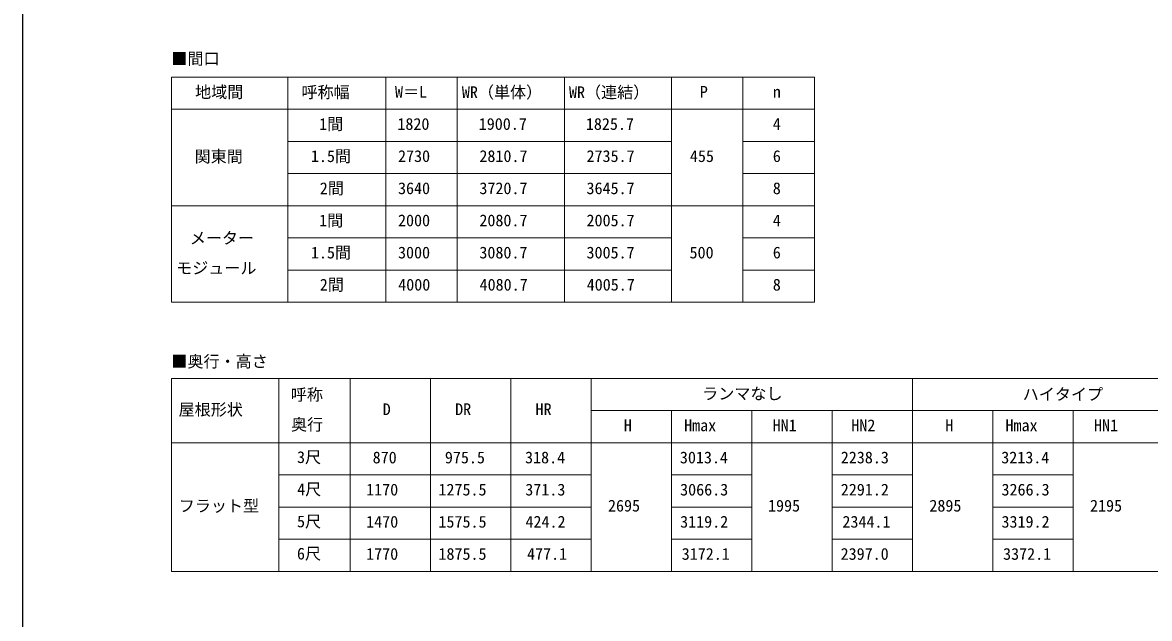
# Model space of a CAD drawing. Units: millimetres, scale not verified. Extents: x -10500 to 10500, y -15600 to 15524.
# Drawn here: x -10500 to 2124, y -38 to 6636 of the extents above; entities that cross this region are included whole.
import ezdxf
from ezdxf.enums import TextEntityAlignment as Align

# ---------------------------------------------------------------- set-up
doc = ezdxf.new("R2010")
doc.units = ezdxf.units.MM
doc.header["$LTSCALE"] = 80
doc.layers.add('0-1_TABLE1', color=7, linetype='Continuous', lineweight=18)
doc.layers.add('0-2_USER1', color=3, linetype='Continuous')
doc.layers.add('0-6_YKK_ZWAK', color=7, linetype='Continuous')
doc.styles.add('ＭＳ ゴシック', font='')
doc.styles.get('ＭＳ ゴシック').set_extended_font_data('MS Gothic')

msp = doc.modelspace()

# ---------------------------------------------------------------- linework, layer by layer
at = {"layer": '0-1_TABLE1'}
for p, q in [((-8830, 6024.5), (-1630, 6024.5)), ((-8830, 6024.5), (-8830, 3504.5)), ((-7530, 6024.5), (-7530, 3504.5)), ((-6430, 6024.5), (-6430, 3504.5)), ((-5630, 6024.5), (-5630, 3504.5)), ((-4430, 6024.5), (-4430, 3504.5)), ((-3230, 6024.5), (-3230, 3504.5)), ((-2430, 6024.5), (-2430, 3504.5)), ((-1630, 6024.5), (-1630, 3504.5)), ((-8830, 5664.5), (-1630, 5664.5)), ((-7530, 5304.5), (-3230, 5304.5)), ((-2430, 5304.5), (-1630, 5304.5)), ((-7530, 4944.5), (-3230, 4944.5)), ((-2430, 4944.5), (-1630, 4944.5)), ((-8830, 4584.5), (-1630, 4584.5)), ((-7530, 4224.5), (-3230, 4224.5)), ((-2430, 4224.5), (-1630, 4224.5)), ((-7530, 3864.5), (-3230, 3864.5)), ((-2430, 3864.5), (-1630, 3864.5)), ((-8830, 3504.5), (-1630, 3504.5)), ((-8830, 2649.5), (7470, 2649.5)), ((-8830, 2649.5), (-8830, 489.5)), ((-7630, 2649.5), (-7630, 489.5)), ((-6830, 2649.5), (-6830, 489.5)), ((-5930, 2649.5), (-5930, 489.5)), ((-5030, 2649.5), (-5030, 489.5)), ((-4130, 2649.5), (-4130, 489.5)), ((-530, 2649.5), (-530, 489.5)), ((-4130, 2289.5), (6670, 2289.5)), ((-3230, 2289.5), (-3230, 489.5)), ((-2330, 2289.5), (-2330, 489.5)), ((-1430, 2289.5), (-1430, 489.5)), ((370, 2289.5), (370, 489.5)), ((1270, 2289.5), (1270, 489.5)), ((-8830, 1929.5), (7470, 1929.5)), ((-7630, 1569.5), (-4130, 1569.5)), ((-3230, 1569.5), (-2330, 1569.5)), ((-1430, 1569.5), (-530, 1569.5)), ((370, 1569.5), (1270, 1569.5)), ((-7630, 1209.5), (-4130, 1209.5)), ((-3230, 1209.5), (-2330, 1209.5)), ((-1430, 1209.5), (-530, 1209.5)), ((370, 1209.5), (1270, 1209.5)), ((-7630, 849.5), (-4130, 849.5)), ((-3230, 849.5), (-2330, 849.5)), ((-1430, 849.5), (-530, 849.5)), ((370, 849.5), (1270, 849.5)), ((-8830, 489.5), (7470, 489.5))]:
    msp.add_line(p, q, dxfattribs=at)
at = {"layer": '0-6_YKK_ZWAK'}
msp.add_line((-10500, 14999.5), (-10500, -15600.5), dxfattribs=at)

# ---------------------------------------------------------------- texts
at = {"layer": '0-1_TABLE1', "style": 'ＭＳ ゴシック'}
for s, p in [('地域間', (-8567.1, 5751.94)), ('呼称幅', (-7374.77, 5750.41)), ('WR（単体）', (-5578.69, 5749.9)), ('WR（連結）', (-4378.69, 5749.39)), ('W＝L', (-6328.13, 5754.5)), ('P', (-2912.84, 5754.5)), ('n', (-2095.45, 5754.5)), ('1間', (-7177.39, 5393.99)), ('1820', (-6301.02, 5394.5)), ('1900.7', (-5389.49, 5394.5)), ('1825.7', (-4189.49, 5394.5)), ('4', (-2095.97, 5394.5)), ('関東間', (-8572.22, 5030.92)), ('1.5間', (-7269.43, 5033.99)), ('2730', (-6293.86, 5034.5)), ('2810.7', (-5382.33, 5034.5)), ('2735.7', (-4182.33, 5034.5)), ('455', (-3024.32, 5034.5)), ('6', (-2095.45, 5034.5)), ('2間', (-7170.23, 4673.99)), ('3640', (-6293.86, 4674.5)), ('3720.7', (-5382.33, 4674.5)), ('3645.7', (-4182.33, 4674.5)), ('8', (-2095.45, 4674.5)), ('1間', (-7177.39, 4313.99)), ('2000', (-6293.86, 4314.5)), ('2080.7', (-5382.33, 4314.5)), ('2005.7', (-4182.33, 4314.5)), ('4', (-2095.97, 4314.5)), ('メーター', (-8626.42, 4116.77)), ('1.5間', (-7269.43, 3953.99)), ('3000', (-6293.86, 3954.5)), ('3080.7', (-5382.33, 3954.5)), ('3005.7', (-4182.33, 3954.5)), ('500', (-3028.41, 3954.5)), ('6', (-2095.45, 3954.5)), ('モジュール', (-8779.32, 3780.98)), ('2間', (-7170.23, 3593.99)), ('4000', (-6291.82, 3594.5)), ('4080.7', (-5380.28, 3594.5)), ('4005.7', (-4180.28, 3594.5)), ('8', (-2095.45, 3594.5)), ('呼称', (-7494.89, 2362.8)), ('ランマなし', (-2886.36, 2374.9)), ('ハイタイプ', (703.92, 2367.23)), ('屋根形状', (-8752.1, 2195.41)), ('D', (-6465.4, 2199.5)), ('DR', (-5653.86, 2199.5)), ('HR', (-4753.35, 2199.5)), ('奥行', (-7492.33, 2028.02)), ('H', (-3763.86, 2019.5)), ('Hmax', (-3088.86, 2019.5)), ('HN1', (-2097.84, 2019.5)), ('HN2', (-1215.74, 2019.5)), ('H', (-163.86, 2019.5)), ('Hmax', (511.14, 2019.5)), ('HN1', (1502.16, 2019.5)), ('3尺', (-7425.34, 1663.08)), ('870', (-6577.9, 1659.5)), ('975.5', (-5768.92, 1659.5)), ('318.4', (-4870.97, 1659.5)), ('3013.4', (-3136.42, 1659.5)), ('2238.3', (-1333.86, 1659.5)), ('3213.4', (463.58, 1659.5)), ('4尺', (-7423.3, 1303.08)), ('1170', (-6651.02, 1299.5)), ('1275.5', (-5841.02, 1299.5)), ('371.3', (-4868.41, 1299.5)), ('3066.3', (-3133.86, 1299.5)), ('2291.2', (-1333.86, 1299.5)), ('3266.3', (466.14, 1299.5)), ('フラット型', (-8750.06, 1117.45)), ('2695', (-3941.82, 1119.5)), ('1995', (-2148.98, 1119.5)), ('2895', (-341.82, 1119.5)), ('2195', (1458.18, 1119.5)), ('5尺', (-7425.34, 943.08)), ('1470', (-6651.02, 939.5)), ('1575.5', (-5841.02, 939.5)), ('424.2', (-4866.36, 939.5)), ('3119.2', (-3133.86, 939.5)), ('2344.1', (-1315.97, 939.5)), ('3319.2', (466.14, 939.5)), ('6尺', (-7425.85, 583.08)), ('1770', (-6651.02, 579.5)), ('1875.5', (-5841.02, 579.5)), ('477.1', (-4848.47, 579.5)), ('3172.1', (-3115.97, 579.5)), ('2397.0', (-1335.91, 579.5)), ('3372.1', (484.03, 579.5))]:
    msp.add_text(s, height=132, dxfattribs=at).set_placement(p, align=Align.BOTTOM_LEFT)
at = {"layer": '0-2_USER1', "style": 'ＭＳ ゴシック'}
for s, p in [('■間口', (-8832.84, 6126)), ('■奥行・高さ', (-8832.84, 2734.73))]:
    msp.add_text(s, height=132, dxfattribs=at).set_placement(p, align=Align.BOTTOM_LEFT)

doc.saveas('drawing.dxf')
